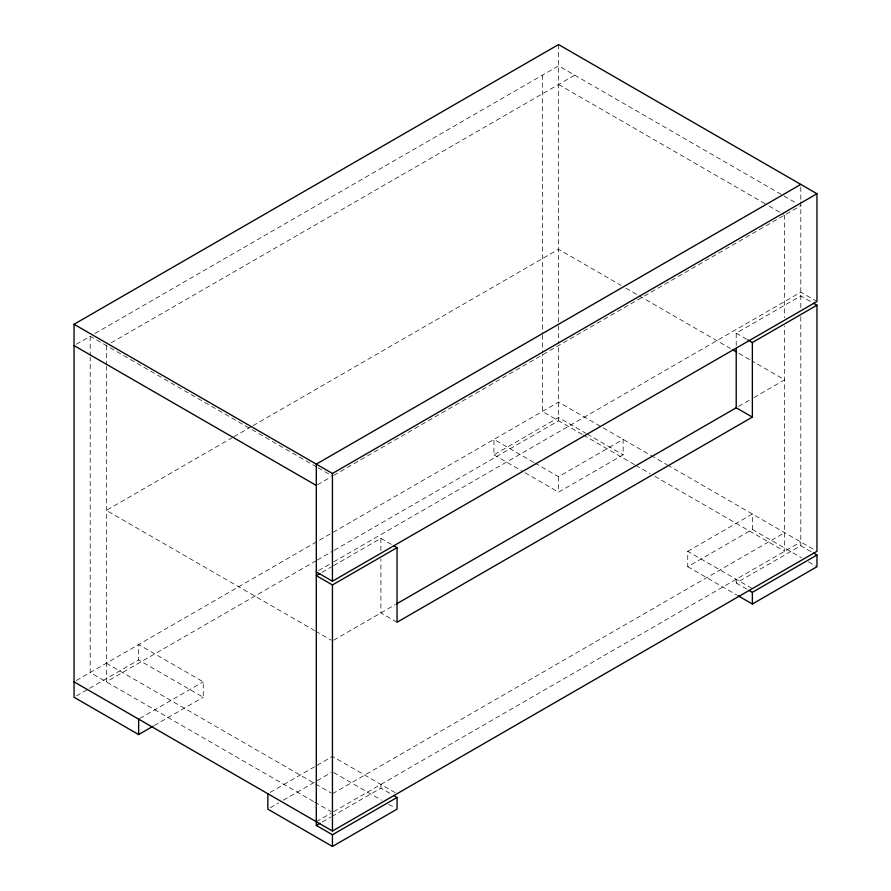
<?xml version="1.0" encoding="UTF-8"?>
<svg xmlns="http://www.w3.org/2000/svg" width="891" height="891" viewBox="0 0 891 891"><rect width="100%" height="100%" fill="white"/><g stroke="black" fill="none" stroke-linecap="round" stroke-linejoin="round"><path stroke-width="0.67" stroke-dasharray="4.46 3.34" d="M76.348 344.238L90.191 336.241L316.817 467.084M95.003 333.468L558.557 65.845L782.766 195.285M111.152 342.79L574.706 75.167M232.629 437.448L106.341 510.365L314.412 630.483M233.832 436.757L251.863 426.344M253.066 425.642L558.557 249.28L621.094 285.387M317.452 484.771L331.296 476.774M333.646 475.415L800.809 205.71M76.348 680.512L558.557 402.108L650.675 455.301M76.437 695.882L88.398 688.977M89.59 688.286L138.64 659.964L203.248 697.263L203.248 681.838L138.64 644.549L138.64 659.964M533.731 462.384L493.948 439.408L493.948 454.822L558.557 417.534L586.066 433.416M316.182 560.695L106.341 681.838L106.341 366.346M317.396 559.994L333.045 550.95M334.259 550.259L558.557 420.764L558.557 345.14M318.599 570.563L331.296 563.246M333.646 561.876L800.809 292.17L815.811 300.824M322.063 572.3L331.296 566.966M333.624 565.618L380.903 538.331L391.283 544.323M736.211 345.63L736.211 333.201L800.809 295.901L811.189 301.893M139.798 718.469L203.248 681.838M534.923 463.064L558.557 476.707L623.154 439.408L623.154 454.822L558.557 492.122L523.863 472.096M154.199 725.575L203.248 697.263M333.624 640.217L395.348 604.588M738.572 406.43L752.75 398.244M753.931 397.553L784.659 379.822L752.182 361.067M270.151 792.4L315.904 765.993M317.085 765.302L332.443 756.437L397.052 793.736M687.752 551.306L752.36 514.007L752.36 529.421L687.752 566.721L687.752 551.306L752.36 588.595M270.24 807.769L278.616 802.936M283.394 800.174L331.252 772.542M332.443 793.736L784.659 532.651M316.294 821.714L331.296 813.049M333.624 811.701L800.809 541.973M322.275 821.981L330.65 817.147M331.853 816.457L380.903 788.145L391.283 794.137M736.211 579.273L736.211 583.004L800.809 545.704L812.347 552.364M783.969 195.987L795.997 202.925M558.557 84.489L767.819 205.309M769.022 205.999L783.456 214.33M736.211 333.201L746.591 339.193M625.905 288.161L637.934 295.11M639.137 295.801L730.542 348.57M738.962 353.437L750.979 360.376M651.165 455.579L666.791 464.601M667.415 464.968L814.652 549.97M587.269 434.106L623.154 454.822M752.36 529.421L801.41 557.744M808.582 561.887L816.958 566.721M582.191 434.407L542.407 411.442L542.407 354.462M583.371 435.086L634.515 464.623M635.717 465.314L650.074 473.6M654.863 476.362L784.659 551.306L784.659 325.939M736.211 583.004L746.591 588.996M493.948 454.822L522.661 471.406M687.752 566.721L736.801 595.043M318.02 467.775L332.443 476.106M397.052 622.252L380.903 612.93L380.903 559.058M315.614 631.184L331.24 640.206M333.646 772.542L381.493 800.174M388.676 804.317L394.657 807.769M106.341 663.194L314.412 783.323M315.614 784.013L331.24 793.046M313.543 801.466L90.191 672.516L90.191 357.091M314.723 802.145L331.263 811.701M800.809 187.077L800.809 200.386M800.809 201.711L800.809 308.409M800.809 316.75L800.809 545.704M784.659 215.032L784.659 317.653M558.557 44.55L558.557 324.302M558.557 325.683L558.557 343.759M558.557 476.707L558.557 492.122M542.407 75.167L542.407 333.624M542.407 335.016L542.407 353.07M380.903 538.331L380.903 550.761M380.903 784.414L380.903 788.145M106.341 345.574L106.341 364.954M90.191 336.241L90.191 355.698"/><path stroke-width="1.34" d="M152.996 726.265L138.64 734.563L74.042 697.263L74.042 324.279L558.557 44.55L816.958 193.737L816.958 301.492L332.443 581.222L316.294 571.899M800.809 184.415L316.294 464.144L316.294 825.434L332.443 834.767L397.052 797.467L397.052 809.151L332.443 846.45L267.846 809.151L267.846 793.736M74.042 324.279L332.443 473.466L816.958 193.737M319.758 573.626L316.294 575.631L332.443 584.953L397.052 547.653L397.052 622.252L752.36 417.111L752.36 342.523L816.958 305.223L816.958 551.306L332.443 831.036L74.042 681.838M396.551 603.886L736.211 407.788L752.36 417.111M316.294 825.434L319.88 823.362M748.897 590.332L752.36 592.326L816.958 555.037L816.958 566.721L752.36 604.02L738.004 595.734M813.494 303.23L816.958 305.223M747.738 339.861L752.36 342.523M732.948 349.963L736.556 352.045M813.494 553.033L816.958 555.037M74.042 345.574L316.294 485.439M393.588 545.66L397.052 547.653M393.588 795.463L397.052 797.467M752.36 592.326L752.36 604.02M736.211 348.392L736.211 407.788M332.443 473.466L332.443 581.222M332.443 584.953L332.443 831.036M332.443 834.767L332.443 846.45M138.64 719.137L138.64 734.563"/></g></svg>
